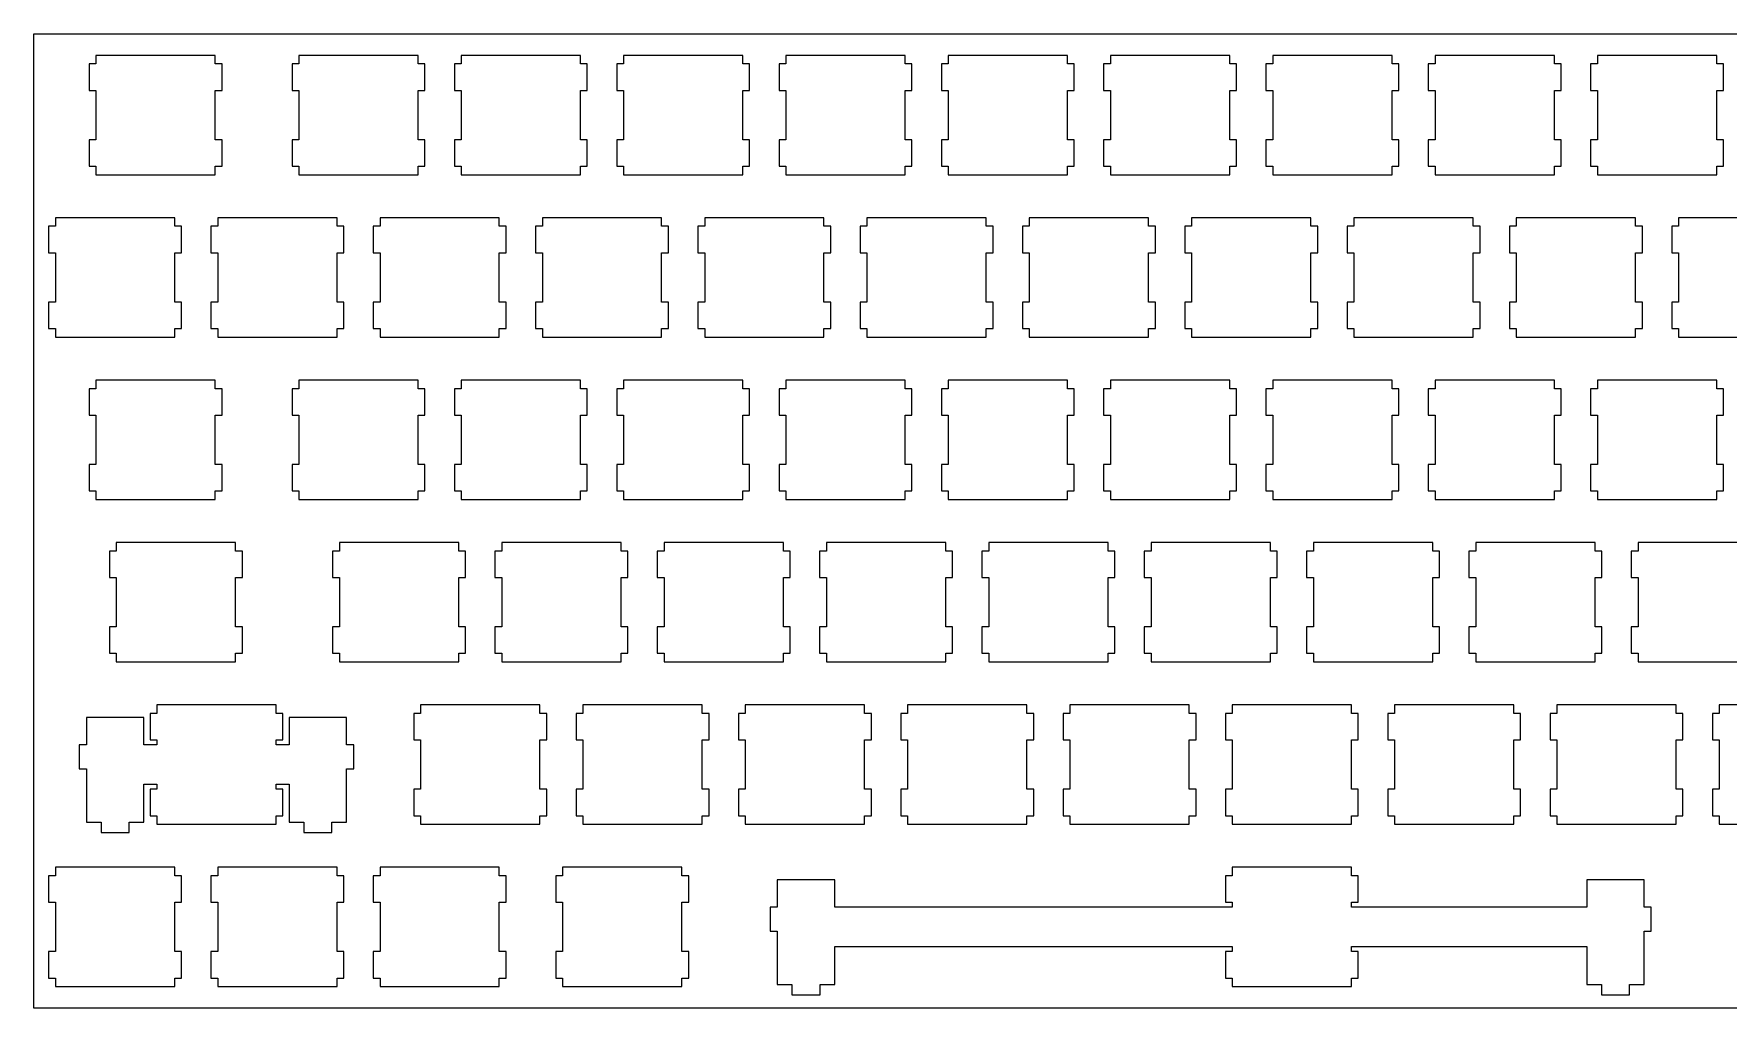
# Model space of a CAD drawing. Extents: x 0 to 314, y 0 to 115.
# Drawn here: x 0.1 to 198.9, y 0.3 to 114.6 of the extents above; entities that cross this region are included whole.
import ezdxf

# ---------------------------------------------------------------- set-up
doc = ezdxf.new("R2010")
doc.units = 0
doc.layers.get('0').update_dxf_attribs({"linetype": 'CONTINUOUS'})

msp = doc.modelspace()

# ---------------------------------------------------------------- linework, layer by layer
at = {"color": 0}
for p, q in [((0.09508, 114.558), (314.42, 114.558)), ((0.09508, 0.25769), (0.09508, 114.558)), ((7.38216, 112.033), (7.38216, 111.033)), ((21.3817, 112.033), (7.38216, 112.033)), ((21.3817, 111.033), (21.3817, 112.033)), ((31.1947, 112.033), (31.1947, 111.033)), ((45.194, 112.033), (31.1947, 112.033)), ((45.194, 111.033), (45.194, 112.033)), ((50.2447, 112.033), (50.2447, 111.033)), ((64.244, 112.033), (50.2447, 112.033)), ((64.244, 111.033), (64.244, 112.033)), ((69.2947, 112.033), (69.2947, 111.033)), ((83.294, 112.033), (69.2947, 112.033)), ((83.294, 111.033), (83.294, 112.033)), ((88.3447, 112.033), (88.3447, 111.033)), ((102.344, 112.033), (88.3447, 112.033)), ((102.344, 111.033), (102.344, 112.033)), ((107.395, 112.033), (107.395, 111.033)), ((121.394, 112.033), (107.395, 112.033)), ((121.394, 111.033), (121.394, 112.033)), ((126.445, 112.033), (126.445, 111.033)), ((140.444, 112.033), (126.445, 112.033)), ((140.444, 111.033), (140.444, 112.033)), ((145.495, 112.033), (145.495, 111.033)), ((159.494, 112.033), (145.495, 112.033)), ((159.494, 111.033), (159.494, 112.033)), ((164.545, 112.033), (164.545, 111.033)), ((178.544, 112.033), (164.545, 112.033)), ((178.544, 111.033), (178.544, 112.033)), ((183.595, 112.033), (183.595, 111.033)), ((197.594, 112.033), (183.595, 112.033)), ((197.594, 111.033), (197.594, 112.033)), ((7.38216, 111.033), (6.58153, 111.033)), ((6.58153, 111.033), (6.58153, 107.933)), ((22.1809, 111.033), (21.3817, 111.033)), ((22.1809, 107.933), (22.1809, 111.033)), ((31.1947, 111.033), (30.394, 111.033)), ((30.394, 111.033), (30.394, 107.933)), ((45.9948, 111.033), (45.194, 111.033)), ((45.9948, 107.933), (45.9948, 111.033)), ((50.2447, 111.033), (49.4439, 111.033)), ((49.4439, 111.033), (49.4439, 107.933)), ((65.0448, 111.033), (64.244, 111.033)), ((65.0448, 107.933), (65.0448, 111.033)), ((69.2947, 111.033), (68.4939, 111.033)), ((68.4939, 111.033), (68.4939, 107.933)), ((84.0948, 111.033), (83.294, 111.033)), ((84.0948, 107.933), (84.0948, 111.033)), ((88.3447, 111.033), (87.5439, 111.033)), ((87.5439, 111.033), (87.5439, 107.933)), ((103.145, 111.033), (102.344, 111.033)), ((103.145, 107.933), (103.145, 111.033)), ((107.395, 111.033), (106.594, 111.033)), ((106.594, 111.033), (106.594, 107.933)), ((122.195, 111.033), (121.394, 111.033)), ((122.195, 107.933), (122.195, 111.033)), ((126.445, 111.033), (125.644, 111.033)), ((125.644, 111.033), (125.644, 107.933)), ((141.245, 111.033), (140.444, 111.033)), ((141.245, 107.933), (141.245, 111.033)), ((145.495, 111.033), (144.694, 111.033)), ((144.694, 111.033), (144.694, 107.933)), ((160.295, 111.033), (159.494, 111.033)), ((160.295, 107.933), (160.295, 111.033)), ((164.545, 111.033), (163.744, 111.033)), ((163.744, 111.033), (163.744, 107.933)), ((179.345, 111.033), (178.544, 111.033)), ((179.345, 107.933), (179.345, 111.033)), ((183.595, 111.033), (182.794, 111.033)), ((182.794, 111.033), (182.794, 107.933)), ((198.395, 111.033), (197.594, 111.033)), ((198.395, 107.933), (198.395, 111.033)), ((6.58153, 107.933), (7.38216, 107.933)), ((7.38216, 107.933), (7.38216, 102.133)), ((21.3817, 102.133), (21.3817, 107.933)), ((21.3817, 107.933), (22.1809, 107.933)), ((30.394, 107.933), (31.1947, 107.933)), ((31.1947, 107.933), (31.1947, 102.133)), ((45.194, 102.133), (45.194, 107.933)), ((45.194, 107.933), (45.9948, 107.933)), ((49.4439, 107.933), (50.2447, 107.933)), ((50.2447, 107.933), (50.2447, 102.133)), ((64.244, 102.133), (64.244, 107.933)), ((64.244, 107.933), (65.0448, 107.933)), ((68.4939, 107.933), (69.2947, 107.933)), ((69.2947, 107.933), (69.2947, 102.133)), ((83.294, 102.133), (83.294, 107.933)), ((83.294, 107.933), (84.0948, 107.933)), ((87.5439, 107.933), (88.3447, 107.933)), ((88.3447, 107.933), (88.3447, 102.133)), ((102.344, 102.133), (102.344, 107.933)), ((102.344, 107.933), (103.145, 107.933)), ((106.594, 107.933), (107.395, 107.933)), ((107.395, 107.933), (107.395, 102.133)), ((121.394, 102.133), (121.394, 107.933)), ((121.394, 107.933), (122.195, 107.933)), ((125.644, 107.933), (126.445, 107.933)), ((126.445, 107.933), (126.445, 102.133)), ((140.444, 102.133), (140.444, 107.933)), ((140.444, 107.933), (141.245, 107.933)), ((144.694, 107.933), (145.495, 107.933)), ((145.495, 107.933), (145.495, 102.133)), ((159.494, 102.133), (159.494, 107.933)), ((159.494, 107.933), (160.295, 107.933)), ((163.744, 107.933), (164.545, 107.933)), ((164.545, 107.933), (164.545, 102.133)), ((178.544, 102.133), (178.544, 107.933)), ((178.544, 107.933), (179.345, 107.933)), ((182.794, 107.933), (183.595, 107.933)), ((183.595, 107.933), (183.595, 102.133)), ((197.594, 102.133), (197.594, 107.933)), ((197.594, 107.933), (198.395, 107.933)), ((7.38216, 102.133), (6.58153, 102.133)), ((6.58153, 102.133), (6.58153, 99.0328)), ((22.1809, 102.133), (21.3817, 102.133)), ((22.1809, 99.0328), (22.1809, 102.133)), ((31.1947, 102.133), (30.394, 102.133)), ((30.394, 102.133), (30.394, 99.0328)), ((45.9948, 102.133), (45.194, 102.133)), ((45.9948, 99.0328), (45.9948, 102.133)), ((50.2447, 102.133), (49.4439, 102.133)), ((49.4439, 102.133), (49.4439, 99.0328)), ((65.0448, 102.133), (64.244, 102.133)), ((65.0448, 99.0328), (65.0448, 102.133)), ((69.2947, 102.133), (68.4939, 102.133)), ((68.4939, 102.133), (68.4939, 99.0328)), ((84.0948, 102.133), (83.294, 102.133)), ((84.0948, 99.0328), (84.0948, 102.133)), ((88.3447, 102.133), (87.5439, 102.133)), ((87.5439, 102.133), (87.5439, 99.0328)), ((103.145, 102.133), (102.344, 102.133)), ((103.145, 99.0328), (103.145, 102.133)), ((107.395, 102.133), (106.594, 102.133)), ((106.594, 102.133), (106.594, 99.0328)), ((122.195, 102.133), (121.394, 102.133)), ((122.195, 99.0328), (122.195, 102.133)), ((126.445, 102.133), (125.644, 102.133)), ((125.644, 102.133), (125.644, 99.0328)), ((141.245, 102.133), (140.444, 102.133)), ((141.245, 99.0328), (141.245, 102.133)), ((145.495, 102.133), (144.694, 102.133)), ((144.694, 102.133), (144.694, 99.0328)), ((160.295, 102.133), (159.494, 102.133)), ((160.295, 99.0328), (160.295, 102.133)), ((164.545, 102.133), (163.744, 102.133)), ((163.744, 102.133), (163.744, 99.0328)), ((179.345, 102.133), (178.544, 102.133)), ((179.345, 99.0328), (179.345, 102.133)), ((183.595, 102.133), (182.794, 102.133)), ((182.794, 102.133), (182.794, 99.0328)), ((198.395, 102.133), (197.594, 102.133)), ((198.395, 99.0328), (198.395, 102.133)), ((6.58153, 99.0328), (7.38216, 99.0328)), ((7.38216, 99.0328), (7.38216, 98.0338)), ((7.38216, 98.0338), (21.3817, 98.0338)), ((21.3817, 98.0338), (21.3817, 99.0328)), ((21.3817, 99.0328), (22.1809, 99.0328)), ((30.394, 99.0328), (31.1947, 99.0328)), ((31.1947, 99.0328), (31.1947, 98.0338)), ((31.1947, 98.0338), (45.194, 98.0338)), ((45.194, 98.0338), (45.194, 99.0328)), ((45.194, 99.0328), (45.9948, 99.0328)), ((49.4439, 99.0328), (50.2447, 99.0328)), ((50.2447, 99.0328), (50.2447, 98.0338)), ((50.2447, 98.0338), (64.244, 98.0338)), ((64.244, 98.0338), (64.244, 99.0328)), ((64.244, 99.0328), (65.0448, 99.0328)), ((68.4939, 99.0328), (69.2947, 99.0328)), ((69.2947, 99.0328), (69.2947, 98.0338)), ((69.2947, 98.0338), (83.294, 98.0338)), ((83.294, 98.0338), (83.294, 99.0328)), ((83.294, 99.0328), (84.0948, 99.0328)), ((87.5439, 99.0328), (88.3447, 99.0328)), ((88.3447, 99.0328), (88.3447, 98.0338)), ((88.3447, 98.0338), (102.344, 98.0338)), ((102.344, 98.0338), (102.344, 99.0328)), ((102.344, 99.0328), (103.145, 99.0328)), ((106.594, 99.0328), (107.395, 99.0328)), ((107.395, 99.0328), (107.395, 98.0338)), ((107.395, 98.0338), (121.394, 98.0338)), ((121.394, 98.0338), (121.394, 99.0328)), ((121.394, 99.0328), (122.195, 99.0328)), ((125.644, 99.0328), (126.445, 99.0328)), ((126.445, 99.0328), (126.445, 98.0338)), ((126.445, 98.0338), (140.444, 98.0338)), ((140.444, 98.0338), (140.444, 99.0328)), ((140.444, 99.0328), (141.245, 99.0328)), ((144.694, 99.0328), (145.495, 99.0328)), ((145.495, 99.0328), (145.495, 98.0338)), ((145.495, 98.0338), (159.494, 98.0338)), ((159.494, 98.0338), (159.494, 99.0328)), ((159.494, 99.0328), (160.295, 99.0328)), ((163.744, 99.0328), (164.545, 99.0328)), ((164.545, 99.0328), (164.545, 98.0338)), ((164.545, 98.0338), (178.544, 98.0338)), ((178.544, 98.0338), (178.544, 99.0328)), ((178.544, 99.0328), (179.345, 99.0328)), ((182.794, 99.0328), (183.595, 99.0328)), ((183.595, 99.0328), (183.595, 98.0338)), ((183.595, 98.0338), (197.594, 98.0338)), ((197.594, 98.0338), (197.594, 99.0328)), ((197.594, 99.0328), (198.395, 99.0328)), ((2.61965, 91.9826), (1.81901, 91.9826)), ((1.81901, 91.9826), (1.81901, 88.8834)), ((2.61965, 92.9831), (2.61965, 91.9826)), ((16.6192, 92.9831), (2.61965, 92.9831)), ((16.6192, 91.9826), (16.6192, 92.9831)), ((17.4198, 91.9826), (16.6192, 91.9826)), ((17.4198, 88.8834), (17.4198, 91.9826)), ((21.6697, 91.9826), (20.869, 91.9826)), ((20.869, 91.9826), (20.869, 88.8834)), ((21.6697, 92.9831), (21.6697, 91.9826)), ((35.669, 92.9831), (21.6697, 92.9831)), ((35.669, 91.9826), (35.669, 92.9831)), ((36.4698, 91.9826), (35.669, 91.9826)), ((36.4698, 88.8834), (36.4698, 91.9826)), ((40.7197, 91.9826), (39.9189, 91.9826)), ((39.9189, 91.9826), (39.9189, 88.8834)), ((40.7197, 92.9831), (40.7197, 91.9826)), ((54.719, 92.9831), (40.7197, 92.9831)), ((54.719, 91.9826), (54.719, 92.9831)), ((55.5198, 91.9826), (54.719, 91.9826)), ((55.5198, 88.8834), (55.5198, 91.9826)), ((59.7697, 91.9826), (58.9689, 91.9826)), ((58.9689, 91.9826), (58.9689, 88.8834)), ((59.7697, 92.9831), (59.7697, 91.9826)), ((73.769, 92.9831), (59.7697, 92.9831)), ((73.769, 91.9826), (73.769, 92.9831)), ((74.5698, 91.9826), (73.769, 91.9826)), ((74.5698, 88.8834), (74.5698, 91.9826)), ((78.8197, 91.9826), (78.0189, 91.9826)), ((78.0189, 91.9826), (78.0189, 88.8834)), ((78.8197, 92.9831), (78.8197, 91.9826)), ((92.819, 92.9831), (78.8197, 92.9831)), ((92.819, 91.9826), (92.819, 92.9831)), ((93.6184, 91.9826), (92.819, 91.9826)), ((93.6184, 88.8834), (93.6184, 91.9826)), ((97.8683, 91.9826), (97.0689, 91.9826)), ((97.0689, 91.9826), (97.0689, 88.8834)), ((97.8683, 92.9831), (97.8683, 91.9826)), ((111.869, 92.9831), (97.8683, 92.9831)), ((111.869, 91.9826), (111.869, 92.9831)), ((112.668, 91.9826), (111.869, 91.9826)), ((112.668, 88.8834), (112.668, 91.9826)), ((116.918, 91.9826), (116.119, 91.9826)), ((116.119, 91.9826), (116.119, 88.8834)), ((116.918, 92.9831), (116.918, 91.9826)), ((130.919, 92.9831), (116.918, 92.9831)), ((130.919, 91.9826), (130.919, 92.9831)), ((131.72, 91.9826), (130.919, 91.9826)), ((131.72, 88.8834), (131.72, 91.9826)), ((135.97, 91.9826), (135.169, 91.9826)), ((135.169, 91.9826), (135.169, 88.8834)), ((135.97, 92.9831), (135.97, 91.9826)), ((149.969, 92.9831), (135.97, 92.9831)), ((149.969, 91.9826), (149.969, 92.9831)), ((150.77, 91.9826), (149.969, 91.9826)), ((150.77, 88.8834), (150.77, 91.9826)), ((155.02, 91.9826), (154.219, 91.9826)), ((154.219, 91.9826), (154.219, 88.8834)), ((155.02, 92.9831), (155.02, 91.9826)), ((169.019, 92.9831), (155.02, 92.9831)), ((169.019, 91.9826), (169.019, 92.9831)), ((169.82, 91.9826), (169.019, 91.9826)), ((169.82, 88.8834), (169.82, 91.9826)), ((174.07, 91.9826), (173.269, 91.9826)), ((173.269, 91.9826), (173.269, 88.8834)), ((174.07, 92.9831), (174.07, 91.9826)), ((188.069, 92.9831), (174.07, 92.9831)), ((188.069, 91.9826), (188.069, 92.9831)), ((188.87, 91.9826), (188.069, 91.9826)), ((188.87, 88.8834), (188.87, 91.9826)), ((193.12, 91.9826), (192.319, 91.9826)), ((192.319, 91.9826), (192.319, 88.8834)), ((193.12, 92.9831), (193.12, 91.9826)), ((207.119, 92.9831), (193.12, 92.9831)), ((1.81901, 88.8834), (2.61965, 88.8834)), ((2.61965, 88.8834), (2.61965, 83.0834)), ((16.6192, 83.0834), (16.6192, 88.8834)), ((16.6192, 88.8834), (17.4198, 88.8834)), ((20.869, 88.8834), (21.6697, 88.8834)), ((21.6697, 88.8834), (21.6697, 83.0834)), ((35.669, 83.0834), (35.669, 88.8834)), ((35.669, 88.8834), (36.4698, 88.8834)), ((39.9189, 88.8834), (40.7197, 88.8834)), ((40.7197, 88.8834), (40.7197, 83.0834)), ((54.719, 83.0834), (54.719, 88.8834)), ((54.719, 88.8834), (55.5198, 88.8834)), ((58.9689, 88.8834), (59.7697, 88.8834)), ((59.7697, 88.8834), (59.7697, 83.0834)), ((73.769, 83.0834), (73.769, 88.8834)), ((73.769, 88.8834), (74.5698, 88.8834)), ((78.0189, 88.8834), (78.8197, 88.8834)), ((78.8197, 88.8834), (78.8197, 83.0834)), ((92.819, 83.0834), (92.819, 88.8834)), ((92.819, 88.8834), (93.6184, 88.8834)), ((97.0689, 88.8834), (97.8683, 88.8834)), ((97.8683, 88.8834), (97.8683, 83.0834)), ((111.869, 83.0834), (111.869, 88.8834)), ((111.869, 88.8834), (112.668, 88.8834)), ((116.119, 88.8834), (116.918, 88.8834)), ((116.918, 88.8834), (116.918, 83.0834)), ((130.919, 83.0834), (130.919, 88.8834)), ((130.919, 88.8834), (131.72, 88.8834)), ((135.169, 88.8834), (135.97, 88.8834)), ((135.97, 88.8834), (135.97, 83.0834)), ((149.969, 83.0834), (149.969, 88.8834)), ((149.969, 88.8834), (150.77, 88.8834)), ((154.219, 88.8834), (155.02, 88.8834)), ((155.02, 88.8834), (155.02, 83.0834)), ((169.019, 83.0834), (169.019, 88.8834)), ((169.019, 88.8834), (169.82, 88.8834)), ((173.269, 88.8834), (174.07, 88.8834)), ((174.07, 88.8834), (174.07, 83.0834)), ((188.069, 83.0834), (188.069, 88.8834)), ((188.069, 88.8834), (188.87, 88.8834)), ((192.319, 88.8834), (193.12, 88.8834)), ((193.12, 88.8834), (193.12, 83.0834)), ((2.61965, 83.0834), (1.81901, 83.0834)), ((1.81901, 83.0834), (1.81901, 79.9828)), ((17.4198, 83.0834), (16.6192, 83.0834)), ((17.4198, 79.9828), (17.4198, 83.0834)), ((21.6697, 83.0834), (20.869, 83.0834)), ((20.869, 83.0834), (20.869, 79.9828)), ((36.4698, 83.0834), (35.669, 83.0834)), ((36.4698, 79.9828), (36.4698, 83.0834)), ((40.7197, 83.0834), (39.9189, 83.0834)), ((39.9189, 83.0834), (39.9189, 79.9828)), ((55.5198, 83.0834), (54.719, 83.0834)), ((55.5198, 79.9828), (55.5198, 83.0834)), ((59.7697, 83.0834), (58.9689, 83.0834)), ((58.9689, 83.0834), (58.9689, 79.9828)), ((74.5698, 83.0834), (73.769, 83.0834)), ((74.5698, 79.9828), (74.5698, 83.0834)), ((78.8197, 83.0834), (78.0189, 83.0834)), ((78.0189, 83.0834), (78.0189, 79.9828)), ((93.6184, 83.0834), (92.819, 83.0834)), ((93.6184, 79.9828), (93.6184, 83.0834)), ((97.8683, 83.0834), (97.0689, 83.0834)), ((97.0689, 83.0834), (97.0689, 79.9828)), ((112.668, 83.0834), (111.869, 83.0834)), ((112.668, 79.9828), (112.668, 83.0834)), ((116.918, 83.0834), (116.119, 83.0834)), ((116.119, 83.0834), (116.119, 79.9828)), ((131.72, 83.0834), (130.919, 83.0834)), ((131.72, 79.9828), (131.72, 83.0834)), ((135.97, 83.0834), (135.169, 83.0834)), ((135.169, 83.0834), (135.169, 79.9828)), ((150.77, 83.0834), (149.969, 83.0834)), ((150.77, 79.9828), (150.77, 83.0834)), ((155.02, 83.0834), (154.219, 83.0834)), ((154.219, 83.0834), (154.219, 79.9828)), ((169.82, 83.0834), (169.019, 83.0834)), ((169.82, 79.9828), (169.82, 83.0834)), ((174.07, 83.0834), (173.269, 83.0834)), ((173.269, 83.0834), (173.269, 79.9828)), ((188.87, 83.0834), (188.069, 83.0834)), ((188.87, 79.9828), (188.87, 83.0834)), ((193.12, 83.0834), (192.319, 83.0834)), ((192.319, 83.0834), (192.319, 79.9828)), ((1.81901, 79.9828), (2.61965, 79.9828)), ((2.61965, 79.9828), (2.61965, 78.9838)), ((16.6192, 78.9838), (16.6192, 79.9828)), ((16.6192, 79.9828), (17.4198, 79.9828)), ((20.869, 79.9828), (21.6697, 79.9828)), ((21.6697, 79.9828), (21.6697, 78.9838)), ((35.669, 78.9838), (35.669, 79.9828)), ((35.669, 79.9828), (36.4698, 79.9828)), ((39.9189, 79.9828), (40.7197, 79.9828)), ((40.7197, 79.9828), (40.7197, 78.9838)), ((54.719, 78.9838), (54.719, 79.9828)), ((54.719, 79.9828), (55.5198, 79.9828)), ((58.9689, 79.9828), (59.7697, 79.9828)), ((59.7697, 79.9828), (59.7697, 78.9838)), ((73.769, 78.9838), (73.769, 79.9828)), ((73.769, 79.9828), (74.5698, 79.9828)), ((78.0189, 79.9828), (78.8197, 79.9828)), ((78.8197, 79.9828), (78.8197, 78.9838)), ((92.819, 78.9838), (92.819, 79.9828)), ((92.819, 79.9828), (93.6184, 79.9828)), ((97.0689, 79.9828), (97.8683, 79.9828)), ((97.8683, 79.9828), (97.8683, 78.9838)), ((111.869, 78.9838), (111.869, 79.9828)), ((111.869, 79.9828), (112.668, 79.9828)), ((116.119, 79.9828), (116.918, 79.9828)), ((116.918, 79.9828), (116.918, 78.9838)), ((130.919, 78.9838), (130.919, 79.9828)), ((130.919, 79.9828), (131.72, 79.9828)), ((135.169, 79.9828), (135.97, 79.9828)), ((135.97, 79.9828), (135.97, 78.9838)), ((149.969, 78.9838), (149.969, 79.9828)), ((149.969, 79.9828), (150.77, 79.9828)), ((154.219, 79.9828), (155.02, 79.9828)), ((155.02, 79.9828), (155.02, 78.9838)), ((169.019, 78.9838), (169.019, 79.9828)), ((169.019, 79.9828), (169.82, 79.9828)), ((173.269, 79.9828), (174.07, 79.9828)), ((174.07, 79.9828), (174.07, 78.9838)), ((188.069, 78.9838), (188.069, 79.9828)), ((188.069, 79.9828), (188.87, 79.9828)), ((192.319, 79.9828), (193.12, 79.9828)), ((193.12, 79.9828), (193.12, 78.9838)), ((2.61965, 78.9838), (16.6192, 78.9838)), ((21.6697, 78.9838), (35.669, 78.9838)), ((40.7197, 78.9838), (54.719, 78.9838)), ((59.7697, 78.9838), (73.769, 78.9838)), ((78.8197, 78.9838), (92.819, 78.9838)), ((97.8683, 78.9838), (111.869, 78.9838)), ((116.918, 78.9838), (130.919, 78.9838)), ((135.97, 78.9838), (149.969, 78.9838)), ((155.02, 78.9838), (169.019, 78.9838)), ((174.07, 78.9838), (188.069, 78.9838)), ((193.12, 78.9838), (207.119, 78.9838)), ((7.38216, 73.9331), (7.38216, 72.9326)), ((21.3817, 73.9331), (7.38216, 73.9331)), ((21.3817, 72.9326), (21.3817, 73.9331)), ((31.1947, 73.9331), (31.1947, 72.9326)), ((45.194, 73.9331), (31.1947, 73.9331)), ((45.194, 72.9326), (45.194, 73.9331)), ((50.2447, 73.9331), (50.2447, 72.9326)), ((64.244, 73.9331), (50.2447, 73.9331)), ((64.244, 72.9326), (64.244, 73.9331)), ((69.2947, 73.9331), (69.2947, 72.9326)), ((83.294, 73.9331), (69.2947, 73.9331)), ((83.294, 72.9326), (83.294, 73.9331)), ((88.3447, 73.9331), (88.3447, 72.9326)), ((102.344, 73.9331), (88.3447, 73.9331)), ((102.344, 72.9326), (102.344, 73.9331)), ((107.395, 73.9331), (107.395, 72.9326)), ((121.394, 73.9331), (107.395, 73.9331)), ((121.394, 72.9326), (121.394, 73.9331)), ((126.445, 73.9331), (126.445, 72.9326)), ((140.444, 73.9331), (126.445, 73.9331)), ((140.444, 72.9326), (140.444, 73.9331)), ((145.495, 73.9331), (145.495, 72.9326)), ((159.494, 73.9331), (145.495, 73.9331)), ((159.494, 72.9326), (159.494, 73.9331)), ((164.545, 73.9331), (164.545, 72.9326)), ((178.544, 73.9331), (164.545, 73.9331)), ((178.544, 72.9326), (178.544, 73.9331)), ((183.595, 73.9331), (183.595, 72.9326)), ((197.594, 73.9331), (183.595, 73.9331)), ((197.594, 72.9326), (197.594, 73.9331)), ((7.38216, 72.9326), (6.58153, 72.9326)), ((6.58153, 72.9326), (6.58153, 69.8334)), ((22.1809, 72.9326), (21.3817, 72.9326)), ((22.1809, 69.8334), (22.1809, 72.9326)), ((31.1947, 72.9326), (30.394, 72.9326)), ((30.394, 72.9326), (30.394, 69.8334)), ((45.9948, 72.9326), (45.194, 72.9326)), ((45.9948, 69.8334), (45.9948, 72.9326)), ((50.2447, 72.9326), (49.4439, 72.9326)), ((49.4439, 72.9326), (49.4439, 69.8334)), ((65.0448, 72.9326), (64.244, 72.9326)), ((65.0448, 69.8334), (65.0448, 72.9326)), ((69.2947, 72.9326), (68.4939, 72.9326)), ((68.4939, 72.9326), (68.4939, 69.8334)), ((84.0948, 72.9326), (83.294, 72.9326)), ((84.0948, 69.8334), (84.0948, 72.9326)), ((88.3447, 72.9326), (87.5439, 72.9326)), ((87.5439, 72.9326), (87.5439, 69.8334)), ((103.145, 72.9326), (102.344, 72.9326)), ((103.145, 69.8334), (103.145, 72.9326)), ((107.395, 72.9326), (106.594, 72.9326)), ((106.594, 72.9326), (106.594, 69.8334)), ((122.195, 72.9326), (121.394, 72.9326)), ((122.195, 69.8334), (122.195, 72.9326)), ((126.445, 72.9326), (125.644, 72.9326)), ((125.644, 72.9326), (125.644, 69.8334)), ((141.245, 72.9326), (140.444, 72.9326)), ((141.245, 69.8334), (141.245, 72.9326)), ((145.495, 72.9326), (144.694, 72.9326)), ((144.694, 72.9326), (144.694, 69.8334)), ((160.295, 72.9326), (159.494, 72.9326)), ((160.295, 69.8334), (160.295, 72.9326)), ((164.545, 72.9326), (163.744, 72.9326)), ((163.744, 72.9326), (163.744, 69.8334)), ((179.345, 72.9326), (178.544, 72.9326)), ((179.345, 69.8334), (179.345, 72.9326)), ((183.595, 72.9326), (182.794, 72.9326)), ((182.794, 72.9326), (182.794, 69.8334)), ((198.395, 72.9326), (197.594, 72.9326)), ((198.395, 69.8334), (198.395, 72.9326)), ((6.58153, 69.8334), (7.38216, 69.8334)), ((7.38216, 69.8334), (7.38216, 64.0334)), ((21.3817, 64.0334), (21.3817, 69.8334)), ((21.3817, 69.8334), (22.1809, 69.8334)), ((30.394, 69.8334), (31.1947, 69.8334)), ((31.1947, 69.8334), (31.1947, 64.0334)), ((45.194, 64.0334), (45.194, 69.8334)), ((45.194, 69.8334), (45.9948, 69.8334)), ((49.4439, 69.8334), (50.2447, 69.8334)), ((50.2447, 69.8334), (50.2447, 64.0334)), ((64.244, 64.0334), (64.244, 69.8334)), ((64.244, 69.8334), (65.0448, 69.8334)), ((68.4939, 69.8334), (69.2947, 69.8334)), ((69.2947, 69.8334), (69.2947, 64.0334)), ((83.294, 64.0334), (83.294, 69.8334)), ((83.294, 69.8334), (84.0948, 69.8334)), ((87.5439, 69.8334), (88.3447, 69.8334)), ((88.3447, 69.8334), (88.3447, 64.0334)), ((102.344, 64.0334), (102.344, 69.8334)), ((102.344, 69.8334), (103.145, 69.8334)), ((106.594, 69.8334), (107.395, 69.8334)), ((107.395, 69.8334), (107.395, 64.0334)), ((121.394, 64.0334), (121.394, 69.8334)), ((121.394, 69.8334), (122.195, 69.8334)), ((125.644, 69.8334), (126.445, 69.8334)), ((126.445, 69.8334), (126.445, 64.0334)), ((140.444, 64.0334), (140.444, 69.8334)), ((140.444, 69.8334), (141.245, 69.8334)), ((144.694, 69.8334), (145.495, 69.8334)), ((145.495, 69.8334), (145.495, 64.0334)), ((159.494, 64.0334), (159.494, 69.8334)), ((159.494, 69.8334), (160.295, 69.8334)), ((163.744, 69.8334), (164.545, 69.8334)), ((164.545, 69.8334), (164.545, 64.0334)), ((178.544, 64.0334), (178.544, 69.8334)), ((178.544, 69.8334), (179.345, 69.8334)), ((182.794, 69.8334), (183.595, 69.8334)), ((183.595, 69.8334), (183.595, 64.0334)), ((197.594, 64.0334), (197.594, 69.8334)), ((197.594, 69.8334), (198.395, 69.8334)), ((7.38216, 64.0334), (6.58153, 64.0334)), ((6.58153, 64.0334), (6.58153, 60.9328)), ((22.1809, 64.0334), (21.3817, 64.0334)), ((22.1809, 60.9328), (22.1809, 64.0334)), ((31.1947, 64.0334), (30.394, 64.0334)), ((30.394, 64.0334), (30.394, 60.9328)), ((45.9948, 64.0334), (45.194, 64.0334)), ((45.9948, 60.9328), (45.9948, 64.0334)), ((50.2447, 64.0334), (49.4439, 64.0334)), ((49.4439, 64.0334), (49.4439, 60.9328)), ((65.0448, 64.0334), (64.244, 64.0334)), ((65.0448, 60.9328), (65.0448, 64.0334)), ((69.2947, 64.0334), (68.4939, 64.0334)), ((68.4939, 64.0334), (68.4939, 60.9328)), ((84.0948, 64.0334), (83.294, 64.0334)), ((84.0948, 60.9328), (84.0948, 64.0334)), ((88.3447, 64.0334), (87.5439, 64.0334)), ((87.5439, 64.0334), (87.5439, 60.9328)), ((103.145, 64.0334), (102.344, 64.0334)), ((103.145, 60.9328), (103.145, 64.0334)), ((107.395, 64.0334), (106.594, 64.0334)), ((106.594, 64.0334), (106.594, 60.9328)), ((122.195, 64.0334), (121.394, 64.0334)), ((122.195, 60.9328), (122.195, 64.0334)), ((126.445, 64.0334), (125.644, 64.0334)), ((125.644, 64.0334), (125.644, 60.9328)), ((141.245, 64.0334), (140.444, 64.0334)), ((141.245, 60.9328), (141.245, 64.0334)), ((145.495, 64.0334), (144.694, 64.0334)), ((144.694, 64.0334), (144.694, 60.9328)), ((160.295, 64.0334), (159.494, 64.0334)), ((160.295, 60.9328), (160.295, 64.0334)), ((164.545, 64.0334), (163.744, 64.0334)), ((163.744, 64.0334), (163.744, 60.9328)), ((179.345, 64.0334), (178.544, 64.0334)), ((179.345, 60.9328), (179.345, 64.0334)), ((183.595, 64.0334), (182.794, 64.0334)), ((182.794, 64.0334), (182.794, 60.9328)), ((198.395, 64.0334), (197.594, 64.0334)), ((198.395, 60.9328), (198.395, 64.0334)), ((6.58153, 60.9328), (7.38216, 60.9328)), ((7.38216, 60.9328), (7.38216, 59.9338)), ((7.38216, 59.9338), (21.3817, 59.9338)), ((21.3817, 59.9338), (21.3817, 60.9328)), ((21.3817, 60.9328), (22.1809, 60.9328)), ((30.394, 60.9328), (31.1947, 60.9328)), ((31.1947, 60.9328), (31.1947, 59.9338)), ((31.1947, 59.9338), (45.194, 59.9338)), ((45.194, 59.9338), (45.194, 60.9328)), ((45.194, 60.9328), (45.9948, 60.9328)), ((49.4439, 60.9328), (50.2447, 60.9328)), ((50.2447, 60.9328), (50.2447, 59.9338)), ((50.2447, 59.9338), (64.244, 59.9338)), ((64.244, 59.9338), (64.244, 60.9328)), ((64.244, 60.9328), (65.0448, 60.9328)), ((68.4939, 60.9328), (69.2947, 60.9328)), ((69.2947, 60.9328), (69.2947, 59.9338)), ((69.2947, 59.9338), (83.294, 59.9338)), ((83.294, 59.9338), (83.294, 60.9328)), ((83.294, 60.9328), (84.0948, 60.9328)), ((87.5439, 60.9328), (88.3447, 60.9328)), ((88.3447, 60.9328), (88.3447, 59.9338)), ((88.3447, 59.9338), (102.344, 59.9338)), ((102.344, 59.9338), (102.344, 60.9328)), ((102.344, 60.9328), (103.145, 60.9328)), ((106.594, 60.9328), (107.395, 60.9328)), ((107.395, 60.9328), (107.395, 59.9338)), ((107.395, 59.9338), (121.394, 59.9338)), ((121.394, 59.9338), (121.394, 60.9328)), ((121.394, 60.9328), (122.195, 60.9328)), ((125.644, 60.9328), (126.445, 60.9328)), ((126.445, 60.9328), (126.445, 59.9338)), ((126.445, 59.9338), (140.444, 59.9338)), ((140.444, 59.9338), (140.444, 60.9328)), ((140.444, 60.9328), (141.245, 60.9328)), ((144.694, 60.9328), (145.495, 60.9328)), ((145.495, 60.9328), (145.495, 59.9338)), ((145.495, 59.9338), (159.494, 59.9338)), ((159.494, 59.9338), (159.494, 60.9328)), ((159.494, 60.9328), (160.295, 60.9328)), ((163.744, 60.9328), (164.545, 60.9328)), ((164.545, 60.9328), (164.545, 59.9338)), ((164.545, 59.9338), (178.544, 59.9338)), ((178.544, 59.9338), (178.544, 60.9328)), ((178.544, 60.9328), (179.345, 60.9328)), ((182.794, 60.9328), (183.595, 60.9328)), ((183.595, 60.9328), (183.595, 59.9338)), ((183.595, 59.9338), (197.594, 59.9338)), ((197.594, 59.9338), (197.594, 60.9328)), ((197.594, 60.9328), (198.395, 60.9328)), ((9.76203, 53.8826), (8.96278, 53.8826)), ((8.96278, 53.8826), (8.96278, 50.7848)), ((9.76203, 54.8831), (9.76203, 53.8826)), ((23.7629, 54.8831), (9.76203, 54.8831)), ((23.7629, 53.8826), (23.7629, 54.8831)), ((24.5622, 53.8826), (23.7629, 53.8826)), ((24.5622, 50.7848), (24.5622, 53.8826)), ((35.9572, 53.8826), (35.1565, 53.8826)), ((35.1565, 53.8826), (35.1565, 50.7848)), ((35.9572, 54.8831), (35.9572, 53.8826)), ((49.9565, 54.8831), (35.9572, 54.8831)), ((49.9565, 53.8826), (49.9565, 54.8831)), ((50.7559, 53.8826), (49.9565, 53.8826)), ((50.7559, 50.7848), (50.7559, 53.8826)), ((55.0072, 53.8826), (54.2064, 53.8826)), ((54.2064, 53.8826), (54.2064, 50.7848)), ((55.0072, 54.8831), (55.0072, 53.8826)), ((69.0065, 54.8831), (55.0072, 54.8831)), ((69.0065, 53.8826), (69.0065, 54.8831)), ((69.8059, 53.8826), (69.0065, 53.8826)), ((69.8059, 50.7848), (69.8059, 53.8826)), ((74.0572, 53.8826), (73.2564, 53.8826)), ((73.2564, 53.8826), (73.2564, 50.7848)), ((74.0572, 54.8831), (74.0572, 53.8826)), ((88.0565, 54.8831), (74.0572, 54.8831)), ((88.0565, 53.8826), (88.0565, 54.8831)), ((88.8559, 53.8826), (88.0565, 53.8826)), ((88.8559, 50.7848), (88.8559, 53.8826)), ((93.1072, 53.8826), (92.3064, 53.8826)), ((92.3064, 53.8826), (92.3064, 50.7848)), ((93.1072, 54.8831), (93.1072, 53.8826)), ((107.107, 54.8831), (93.1072, 54.8831)), ((107.107, 53.8826), (107.107, 54.8831)), ((107.906, 53.8826), (107.107, 53.8826)), ((107.906, 50.7848), (107.906, 53.8826)), ((112.157, 53.8826), (111.356, 53.8826)), ((111.356, 53.8826), (111.356, 50.7848)), ((112.157, 54.8831), (112.157, 53.8826)), ((126.157, 54.8831), (112.157, 54.8831)), ((126.157, 53.8826), (126.157, 54.8831)), ((126.956, 53.8826), (126.157, 53.8826)), ((126.956, 50.7848), (126.956, 53.8826)), ((131.207, 53.8826), (130.406, 53.8826)), ((130.406, 53.8826), (130.406, 50.7848)), ((131.207, 54.8831), (131.207, 53.8826)), ((145.207, 54.8831), (131.207, 54.8831)), ((145.207, 53.8826), (145.207, 54.8831)), ((146.006, 53.8826), (145.207, 53.8826)), ((146.006, 50.7848), (146.006, 53.8826)), ((150.257, 53.8826), (149.456, 53.8826)), ((149.456, 53.8826), (149.456, 50.7848)), ((150.257, 54.8831), (150.257, 53.8826)), ((164.257, 54.8831), (150.257, 54.8831)), ((164.257, 53.8826), (164.257, 54.8831)), ((165.056, 53.8826), (164.257, 53.8826)), ((165.056, 50.7848), (165.056, 53.8826)), ((169.307, 53.8826), (168.506, 53.8826)), ((168.506, 53.8826), (168.506, 50.7848)), ((169.307, 54.8831), (169.307, 53.8826)), ((183.307, 54.8831), (169.307, 54.8831)), ((183.307, 53.8826), (183.307, 54.8831)), ((184.106, 53.8826), (183.307, 53.8826)), ((184.106, 50.7848), (184.106, 53.8826)), ((188.357, 53.8826), (187.556, 53.8826)), ((187.556, 53.8826), (187.556, 50.7848)), ((188.357, 54.8831), (188.357, 53.8826)), ((202.357, 54.8831), (188.357, 54.8831)), ((8.96278, 50.7848), (9.76203, 50.7848)), ((9.76203, 50.7848), (9.76203, 44.9834)), ((23.7629, 44.9834), (23.7629, 50.7848)), ((23.7629, 50.7848), (24.5622, 50.7848)), ((35.1565, 50.7848), (35.9572, 50.7848)), ((35.9572, 50.7848), (35.9572, 44.9834)), ((49.9565, 44.9834), (49.9565, 50.7848)), ((49.9565, 50.7848), (50.7559, 50.7848)), ((54.2064, 50.7848), (55.0072, 50.7848)), ((55.0072, 50.7848), (55.0072, 44.9834)), ((69.0065, 44.9834), (69.0065, 50.7848)), ((69.0065, 50.7848), (69.8059, 50.7848)), ((73.2564, 50.7848), (74.0572, 50.7848)), ((74.0572, 50.7848), (74.0572, 44.9834)), ((88.0565, 44.9834), (88.0565, 50.7848)), ((88.0565, 50.7848), (88.8559, 50.7848)), ((92.3064, 50.7848), (93.1072, 50.7848)), ((93.1072, 50.7848), (93.1072, 44.9834)), ((107.107, 44.9834), (107.107, 50.7848)), ((107.107, 50.7848), (107.906, 50.7848)), ((111.356, 50.7848), (112.157, 50.7848)), ((112.157, 50.7848), (112.157, 44.9834)), ((126.157, 44.9834), (126.157, 50.7848)), ((126.157, 50.7848), (126.956, 50.7848)), ((130.406, 50.7848), (131.207, 50.7848)), ((131.207, 50.7848), (131.207, 44.9834)), ((145.207, 44.9834), (145.207, 50.7848)), ((145.207, 50.7848), (146.006, 50.7848)), ((149.456, 50.7848), (150.257, 50.7848)), ((150.257, 50.7848), (150.257, 44.9834)), ((164.257, 44.9834), (164.257, 50.7848)), ((164.257, 50.7848), (165.056, 50.7848)), ((168.506, 50.7848), (169.307, 50.7848)), ((169.307, 50.7848), (169.307, 44.9834)), ((183.307, 44.9834), (183.307, 50.7848)), ((183.307, 50.7848), (184.106, 50.7848)), ((187.556, 50.7848), (188.357, 50.7848)), ((188.357, 50.7848), (188.357, 44.9834)), ((9.76203, 44.9834), (8.96278, 44.9834)), ((8.96278, 44.9834), (8.96278, 41.8828)), ((24.5622, 44.9834), (23.7629, 44.9834)), ((24.5622, 41.8828), (24.5622, 44.9834)), ((35.9572, 44.9834), (35.1565, 44.9834)), ((35.1565, 44.9834), (35.1565, 41.8828)), ((50.7559, 44.9834), (49.9565, 44.9834)), ((50.7559, 41.8828), (50.7559, 44.9834)), ((55.0072, 44.9834), (54.2064, 44.9834)), ((54.2064, 44.9834), (54.2064, 41.8828)), ((69.8059, 44.9834), (69.0065, 44.9834)), ((69.8059, 41.8828), (69.8059, 44.9834)), ((74.0572, 44.9834), (73.2564, 44.9834)), ((73.2564, 44.9834), (73.2564, 41.8828)), ((88.8559, 44.9834), (88.0565, 44.9834)), ((88.8559, 41.8828), (88.8559, 44.9834)), ((93.1072, 44.9834), (92.3064, 44.9834)), ((92.3064, 44.9834), (92.3064, 41.8828)), ((107.906, 44.9834), (107.107, 44.9834)), ((107.906, 41.8828), (107.906, 44.9834)), ((112.157, 44.9834), (111.356, 44.9834)), ((111.356, 44.9834), (111.356, 41.8828)), ((126.956, 44.9834), (126.157, 44.9834)), ((126.956, 41.8828), (126.956, 44.9834)), ((131.207, 44.9834), (130.406, 44.9834)), ((130.406, 44.9834), (130.406, 41.8828)), ((146.006, 44.9834), (145.207, 44.9834)), ((146.006, 41.8828), (146.006, 44.9834)), ((150.257, 44.9834), (149.456, 44.9834)), ((149.456, 44.9834), (149.456, 41.8828)), ((165.056, 44.9834), (164.257, 44.9834)), ((165.056, 41.8828), (165.056, 44.9834)), ((169.307, 44.9834), (168.506, 44.9834)), ((168.506, 44.9834), (168.506, 41.8828)), ((184.106, 44.9834), (183.307, 44.9834)), ((184.106, 41.8828), (184.106, 44.9834)), ((188.357, 44.9834), (187.556, 44.9834)), ((187.556, 44.9834), (187.556, 41.8828)), ((8.96278, 41.8828), (9.76203, 41.8828)), ((9.76203, 41.8828), (9.76203, 40.8838)), ((23.7629, 40.8838), (23.7629, 41.8828)), ((23.7629, 41.8828), (24.5622, 41.8828)), ((35.1565, 41.8828), (35.9572, 41.8828)), ((35.9572, 41.8828), (35.9572, 40.8838)), ((49.9565, 40.8838), (49.9565, 41.8828)), ((49.9565, 41.8828), (50.7559, 41.8828)), ((54.2064, 41.8828), (55.0072, 41.8828)), ((55.0072, 41.8828), (55.0072, 40.8838)), ((69.0065, 40.8838), (69.0065, 41.8828)), ((69.0065, 41.8828), (69.8059, 41.8828)), ((73.2564, 41.8828), (74.0572, 41.8828)), ((74.0572, 41.8828), (74.0572, 40.8838)), ((88.0565, 40.8838), (88.0565, 41.8828)), ((88.0565, 41.8828), (88.8559, 41.8828)), ((92.3064, 41.8828), (93.1072, 41.8828)), ((93.1072, 41.8828), (93.1072, 40.8838)), ((107.107, 40.8838), (107.107, 41.8828)), ((107.107, 41.8828), (107.906, 41.8828)), ((111.356, 41.8828), (112.157, 41.8828)), ((112.157, 41.8828), (112.157, 40.8838)), ((126.157, 40.8838), (126.157, 41.8828)), ((126.157, 41.8828), (126.956, 41.8828)), ((130.406, 41.8828), (131.207, 41.8828)), ((131.207, 41.8828), (131.207, 40.8838)), ((145.207, 40.8838), (145.207, 41.8828)), ((145.207, 41.8828), (146.006, 41.8828)), ((149.456, 41.8828), (150.257, 41.8828)), ((150.257, 41.8828), (150.257, 40.8838)), ((164.257, 40.8838), (164.257, 41.8828)), ((164.257, 41.8828), (165.056, 41.8828)), ((168.506, 41.8828), (169.307, 41.8828)), ((169.307, 41.8828), (169.307, 40.8838)), ((183.307, 40.8838), (183.307, 41.8828)), ((183.307, 41.8828), (184.106, 41.8828)), ((187.556, 41.8828), (188.357, 41.8828)), ((188.357, 41.8828), (188.357, 40.8838)), ((9.76203, 40.8838), (23.7629, 40.8838)), ((35.9572, 40.8838), (49.9565, 40.8838)), ((55.0072, 40.8838), (69.0065, 40.8838)), ((74.0572, 40.8838), (88.0565, 40.8838)), ((93.1072, 40.8838), (107.107, 40.8838)), ((112.157, 40.8838), (126.157, 40.8838)), ((131.207, 40.8838), (145.207, 40.8838)), ((150.257, 40.8838), (164.257, 40.8838)), ((169.307, 40.8838), (183.307, 40.8838)), ((188.357, 40.8838), (202.357, 40.8838)), ((14.5259, 35.833), (14.5259, 34.8327)), ((28.5254, 35.833), (14.5259, 35.833)), ((28.5254, 34.8327), (28.5254, 35.833)), ((45.4822, 35.833), (45.4822, 34.8327)), ((59.4815, 35.833), (45.4822, 35.833)), ((59.4815, 34.8327), (59.4815, 35.833)), ((64.5322, 35.833), (64.5322, 34.8327)), ((78.5315, 35.833), (64.5322, 35.833)), ((78.5315, 34.8327), (78.5315, 35.833)), ((83.5822, 35.833), (83.5822, 34.8327)), ((97.5815, 35.833), (83.5822, 35.833)), ((97.5815, 34.8327), (97.5815, 35.833)), ((102.632, 35.833), (102.632, 34.8327)), ((116.632, 35.833), (102.632, 35.833)), ((116.632, 34.8327), (116.632, 35.833)), ((121.682, 35.833), (121.682, 34.8327)), ((135.682, 35.833), (121.682, 35.833)), ((135.682, 34.8327), (135.682, 35.833)), ((140.732, 35.833), (140.732, 34.8327)), ((154.732, 35.833), (140.732, 35.833)), ((154.732, 34.8327), (154.732, 35.833)), ((159.782, 35.833), (159.782, 34.8327)), ((173.782, 35.833), (159.782, 35.833)), ((173.782, 34.8327), (173.782, 35.833)), ((178.832, 35.833), (178.832, 34.8327)), ((192.832, 35.833), (178.832, 35.833)), ((192.832, 34.8327), (192.832, 35.833)), ((197.882, 35.833), (197.882, 34.8327)), ((211.882, 35.833), (197.882, 35.833)), ((13.0004, 34.3628), (6.2508, 34.3628)), ((6.2508, 34.3628), (6.2508, 31.1326)), ((13.0004, 31.1326), (13.0004, 34.3628)), ((14.5259, 34.8327), (13.7253, 34.8327)), ((13.7253, 34.8327), (13.7253, 31.7348)), ((29.326, 34.8327), (28.5254, 34.8327)), ((29.326, 31.7348), (29.326, 34.8327)), ((36.8004, 34.3628), (30.0509, 34.3628)), ((30.0509, 34.3628), (30.0509, 31.1326)), ((36.8004, 31.1326), (36.8004, 34.3628)), ((45.4822, 34.8327), (44.6814, 34.8327)), ((44.6814, 34.8327), (44.6814, 31.7348)), ((60.2809, 34.8327), (59.4815, 34.8327)), ((60.2809, 31.7348), (60.2809, 34.8327)), ((64.5322, 34.8327), (63.7314, 34.8327)), ((63.7314, 34.8327), (63.7314, 31.7348)), ((79.3309, 34.8327), (78.5315, 34.8327)), ((79.3309, 31.7348), (79.3309, 34.8327)), ((83.5822, 34.8327), (82.7814, 34.8327)), ((82.7814, 34.8327), (82.7814, 31.7348)), ((98.3809, 34.8327), (97.5815, 34.8327)), ((98.3809, 31.7348), (98.3809, 34.8327)), ((102.632, 34.8327), (101.831, 34.8327)), ((101.831, 34.8327), (101.831, 31.7348)), ((117.431, 34.8327), (116.632, 34.8327)), ((117.431, 31.7348), (117.431, 34.8327)), ((121.682, 34.8327), (120.881, 34.8327)), ((120.881, 34.8327), (120.881, 31.7348)), ((136.481, 34.8327), (135.682, 34.8327)), ((136.481, 31.7348), (136.481, 34.8327)), ((140.732, 34.8327), (139.931, 34.8327)), ((139.931, 34.8327), (139.931, 31.7348)), ((155.531, 34.8327), (154.732, 34.8327)), ((155.531, 31.7348), (155.531, 34.8327)), ((159.782, 34.8327), (158.981, 34.8327)), ((158.981, 34.8327), (158.981, 31.7348)), ((174.581, 34.8327), (173.782, 34.8327)), ((174.581, 31.7348), (174.581, 34.8327)), ((178.832, 34.8327), (178.031, 34.8327)), ((178.031, 34.8327), (178.031, 31.7348)), ((193.631, 34.8327), (192.832, 34.8327)), ((193.631, 31.7348), (193.631, 34.8327)), ((197.882, 34.8327), (197.081, 34.8327)), ((197.081, 34.8327), (197.081, 31.7348)), ((6.2508, 31.1326), (5.42533, 31.1326)), ((5.42533, 31.1326), (5.42533, 28.3338)), ((14.5259, 31.1326), (13.0004, 31.1326)), ((13.7253, 31.7348), (14.5259, 31.7348)), ((14.5259, 31.7348), (14.5259, 31.1326)), ((28.5254, 31.1326), (28.5254, 31.7348)), ((28.5254, 31.7348), (29.326, 31.7348)), ((30.0509, 31.1326), (28.5254, 31.1326)), ((37.6259, 31.1326), (36.8004, 31.1326)), ((37.6259, 28.3338), (37.6259, 31.1326)), ((44.6814, 31.7348), (45.4822, 31.7348)), ((45.4822, 31.7348), (45.4822, 25.9333)), ((59.4815, 25.9333), (59.4815, 31.7348)), ((59.4815, 31.7348), (60.2809, 31.7348)), ((63.7314, 31.7348), (64.5322, 31.7348)), ((64.5322, 31.7348), (64.5322, 25.9333)), ((78.5315, 25.9333), (78.5315, 31.7348)), ((78.5315, 31.7348), (79.3309, 31.7348)), ((82.7814, 31.7348), (83.5822, 31.7348)), ((83.5822, 31.7348), (83.5822, 25.9333)), ((97.5815, 25.9333), (97.5815, 31.7348)), ((97.5815, 31.7348), (98.3809, 31.7348)), ((101.831, 31.7348), (102.632, 31.7348)), ((102.632, 31.7348), (102.632, 25.9333)), ((116.632, 25.9333), (116.632, 31.7348)), ((116.632, 31.7348), (117.431, 31.7348)), ((120.881, 31.7348), (121.682, 31.7348)), ((121.682, 31.7348), (121.682, 25.9333)), ((135.682, 25.9333), (135.682, 31.7348)), ((135.682, 31.7348), (136.481, 31.7348)), ((139.931, 31.7348), (140.732, 31.7348)), ((140.732, 31.7348), (140.732, 25.9333)), ((154.732, 25.9333), (154.732, 31.7348)), ((154.732, 31.7348), (155.531, 31.7348)), ((158.981, 31.7348), (159.782, 31.7348)), ((159.782, 31.7348), (159.782, 25.9333)), ((173.782, 25.9333), (173.782, 31.7348)), ((173.782, 31.7348), (174.581, 31.7348)), ((178.031, 31.7348), (178.832, 31.7348)), ((178.832, 31.7348), (178.832, 25.9333)), ((192.832, 25.9333), (192.832, 31.7348)), ((192.832, 31.7348), (193.631, 31.7348)), ((197.081, 31.7348), (197.882, 31.7348)), ((197.882, 31.7348), (197.882, 25.9333)), ((5.42533, 28.3338), (6.2508, 28.3338)), ((6.2508, 28.3338), (6.2508, 22.0638)), ((36.8004, 22.0638), (36.8004, 28.3338)), ((36.8004, 28.3338), (37.6259, 28.3338)), ((13.0004, 22.0638), (13.0004, 26.5341)), ((13.0004, 26.5341), (14.5259, 26.5341)), ((14.5259, 25.9333), (13.7253, 25.9333)), ((13.7253, 25.9333), (13.7253, 22.8327)), ((14.5259, 26.5341), (14.5259, 25.9333)), ((28.5254, 25.9333), (28.5254, 26.5341)), ((28.5254, 26.5341), (30.0509, 26.5341)), ((29.326, 25.9333), (28.5254, 25.9333)), ((29.326, 22.8327), (29.326, 25.9333)), ((30.0509, 26.5341), (30.0509, 22.0638)), ((45.4822, 25.9333), (44.6814, 25.9333)), ((44.6814, 25.9333), (44.6814, 22.8327)), ((60.2809, 25.9333), (59.4815, 25.9333)), ((60.2809, 22.8327), (60.2809, 25.9333)), ((64.5322, 25.9333), (63.7314, 25.9333)), ((63.7314, 25.9333), (63.7314, 22.8327)), ((79.3309, 25.9333), (78.5315, 25.9333)), ((79.3309, 22.8327), (79.3309, 25.9333)), ((83.5822, 25.9333), (82.7814, 25.9333)), ((82.7814, 25.9333), (82.7814, 22.8327)), ((98.3809, 25.9333), (97.5815, 25.9333)), ((98.3809, 22.8327), (98.3809, 25.9333)), ((102.632, 25.9333), (101.831, 25.9333)), ((101.831, 25.9333), (101.831, 22.8327)), ((117.431, 25.9333), (116.632, 25.9333)), ((117.431, 22.8327), (117.431, 25.9333)), ((121.682, 25.9333), (120.881, 25.9333)), ((120.881, 25.9333), (120.881, 22.8327)), ((136.481, 25.9333), (135.682, 25.9333)), ((136.481, 22.8327), (136.481, 25.9333)), ((140.732, 25.9333), (139.931, 25.9333)), ((139.931, 25.9333), (139.931, 22.8327)), ((155.531, 25.9333), (154.732, 25.9333)), ((155.531, 22.8327), (155.531, 25.9333)), ((159.782, 25.9333), (158.981, 25.9333)), ((158.981, 25.9333), (158.981, 22.8327)), ((174.581, 25.9333), (173.782, 25.9333)), ((174.581, 22.8327), (174.581, 25.9333)), ((178.832, 25.9333), (178.031, 25.9333)), ((178.031, 25.9333), (178.031, 22.8327)), ((193.631, 25.9333), (192.832, 25.9333)), ((193.631, 22.8327), (193.631, 25.9333)), ((197.882, 25.9333), (197.081, 25.9333)), ((197.081, 25.9333), (197.081, 22.8327)), ((6.2508, 22.0638), (7.97609, 22.0638)), ((7.97609, 22.0638), (7.97609, 20.8635)), ((11.2751, 20.8635), (11.2751, 22.0638)), ((11.2751, 22.0638), (13.0004, 22.0638)), ((13.7253, 22.8327), (14.5259, 22.8327)), ((14.5259, 22.8327), (14.5259, 21.8336)), ((28.5254, 21.8336), (28.5254, 22.8327)), ((28.5254, 22.8327), (29.326, 22.8327)), ((30.0509, 22.0638), (31.7748, 22.0638)), ((31.7748, 22.0638), (31.7748, 20.8635)), ((35.0752, 20.8635), (35.0752, 22.0638)), ((35.0752, 22.0638), (36.8004, 22.0638)), ((44.6814, 22.8327), (45.4822, 22.8327)), ((45.4822, 22.8327), (45.4822, 21.8336)), ((59.4815, 21.8336), (59.4815, 22.8327)), ((59.4815, 22.8327), (60.2809, 22.8327)), ((63.7314, 22.8327), (64.5322, 22.8327)), ((64.5322, 22.8327), (64.5322, 21.8336)), ((78.5315, 21.8336), (78.5315, 22.8327)), ((78.5315, 22.8327), (79.3309, 22.8327)), ((82.7814, 22.8327), (83.5822, 22.8327)), ((83.5822, 22.8327), (83.5822, 21.8336)), ((97.5815, 21.8336), (97.5815, 22.8327)), ((97.5815, 22.8327), (98.3809, 22.8327)), ((101.831, 22.8327), (102.632, 22.8327)), ((102.632, 22.8327), (102.632, 21.8336)), ((116.632, 21.8336), (116.632, 22.8327)), ((116.632, 22.8327), (117.431, 22.8327)), ((120.881, 22.8327), (121.682, 22.8327)), ((121.682, 22.8327), (121.682, 21.8336)), ((135.682, 21.8336), (135.682, 22.8327)), ((135.682, 22.8327), (136.481, 22.8327)), ((139.931, 22.8327), (140.732, 22.8327)), ((140.732, 22.8327), (140.732, 21.8336)), ((154.732, 21.8336), (154.732, 22.8327)), ((154.732, 22.8327), (155.531, 22.8327)), ((158.981, 22.8327), (159.782, 22.8327)), ((159.782, 22.8327), (159.782, 21.8336)), ((173.782, 21.8336), (173.782, 22.8327)), ((173.782, 22.8327), (174.581, 22.8327)), ((178.031, 22.8327), (178.832, 22.8327)), ((178.832, 22.8327), (178.832, 21.8336)), ((192.832, 21.8336), (192.832, 22.8327)), ((192.832, 22.8327), (193.631, 22.8327)), ((197.081, 22.8327), (197.882, 22.8327)), ((197.882, 22.8327), (197.882, 21.8336)), ((7.97609, 20.8635), (11.2751, 20.8635)), ((14.5259, 21.8336), (28.5254, 21.8336)), ((31.7748, 20.8635), (35.0752, 20.8635)), ((45.4822, 21.8336), (59.4815, 21.8336)), ((64.5322, 21.8336), (78.5315, 21.8336)), ((83.5822, 21.8336), (97.5815, 21.8336)), ((102.632, 21.8336), (116.632, 21.8336)), ((121.682, 21.8336), (135.682, 21.8336)), ((140.732, 21.8336), (154.732, 21.8336)), ((159.782, 21.8336), (173.782, 21.8336)), ((178.832, 21.8336), (192.832, 21.8336)), ((197.882, 21.8336), (211.882, 21.8336)), ((2.61965, 16.7845), (2.61965, 15.7841)), ((16.6192, 16.7845), (2.61965, 16.7845)), ((16.6192, 15.7841), (16.6192, 16.7845)), ((21.6697, 16.7845), (21.6697, 15.7841)), ((35.669, 16.7845), (21.6697, 16.7845)), ((35.669, 15.7841), (35.669, 16.7845)), ((40.7197, 16.7845), (40.7197, 15.7841)), ((54.719, 16.7845), (40.7197, 16.7845)), ((54.719, 15.7841), (54.719, 16.7845)), ((62.151, 16.7845), (62.151, 15.7841)), ((76.1503, 16.7845), (62.151, 16.7845)), ((76.1503, 15.7841), (76.1503, 16.7845)), ((140.732, 16.7845), (140.732, 15.7841)), ((154.732, 16.7845), (140.732, 16.7845)), ((154.732, 15.7841), (154.732, 16.7845)), ((2.61965, 15.7841), (1.81901, 15.7841)), ((1.81901, 15.7841), (1.81901, 12.6848)), ((17.4198, 15.7841), (16.6192, 15.7841)), ((17.4198, 12.6848), (17.4198, 15.7841)), ((21.6697, 15.7841), (20.869, 15.7841)), ((20.869, 15.7841), (20.869, 12.6848)), ((36.4698, 15.7841), (35.669, 15.7841)), ((36.4698, 12.6848), (36.4698, 15.7841)), ((40.7197, 15.7841), (39.9189, 15.7841)), ((39.9189, 15.7841), (39.9189, 12.6848)), ((55.5198, 15.7841), (54.719, 15.7841)), ((55.5198, 12.6848), (55.5198, 15.7841)), ((62.151, 15.7841), (61.3502, 15.7841)), ((61.3502, 15.7841), (61.3502, 12.6848)), ((76.9511, 15.7841), (76.1503, 15.7841)), ((76.9511, 12.6848), (76.9511, 15.7841)), ((94.0816, 15.3142), (87.3319, 15.3142)), ((87.3319, 15.3142), (87.3319, 12.0826)), ((94.0816, 12.0826), (94.0816, 15.3142)), ((140.732, 15.7841), (139.931, 15.7841)), ((139.931, 15.7841), (139.931, 12.6848)), ((155.531, 15.7841), (154.732, 15.7841)), ((155.531, 12.6848), (155.531, 15.7841)), ((189.082, 15.3142), (182.331, 15.3142)), ((182.331, 15.3142), (182.331, 12.0826)), ((189.082, 12.0826), (189.082, 15.3142)), ((1.81901, 12.6848), (2.61965, 12.6848)), ((2.61965, 12.6848), (2.61965, 6.88329)), ((16.6192, 6.88329), (16.6192, 12.6848)), ((16.6192, 12.6848), (17.4198, 12.6848)), ((20.869, 12.6848), (21.6697, 12.6848)), ((21.6697, 12.6848), (21.6697, 6.88329)), ((35.669, 6.88329), (35.669, 12.6848)), ((35.669, 12.6848), (36.4698, 12.6848)), ((39.9189, 12.6848), (40.7197, 12.6848)), ((40.7197, 12.6848), (40.7197, 6.88329)), ((54.719, 6.88329), (54.719, 12.6848)), ((54.719, 12.6848), (55.5198, 12.6848)), ((61.3502, 12.6848), (62.151, 12.6848)), ((62.151, 12.6848), (62.151, 6.88329)), ((76.1503, 6.88329), (76.1503, 12.6848)), ((76.1503, 12.6848), (76.9511, 12.6848)), ((87.3319, 12.0826), (86.5064, 12.0826)), ((86.5064, 12.0826), (86.5064, 9.28384)), ((140.732, 12.0826), (94.0816, 12.0826)), ((139.931, 12.6848), (140.732, 12.6848)), ((140.732, 12.6848), (140.732, 12.0826)), ((154.732, 12.0826), (154.732, 12.6848)), ((154.732, 12.6848), (155.531, 12.6848)), ((182.331, 12.0826), (154.732, 12.0826)), ((189.906, 12.0826), (189.082, 12.0826)), ((189.906, 9.28384), (189.906, 12.0826)), ((86.5064, 9.28384), (87.3319, 9.28384)), ((87.3319, 9.28384), (87.3319, 3.01377)), ((189.082, 3.01377), (189.082, 9.28384)), ((189.082, 9.28384), (189.906, 9.28384)), ((2.61965, 6.88329), (1.81901, 6.88329)), ((1.81901, 6.88329), (1.81901, 3.78411)), ((17.4198, 6.88329), (16.6192, 6.88329)), ((17.4198, 3.78411), (17.4198, 6.88329)), ((21.6697, 6.88329), (20.869, 6.88329)), ((20.869, 6.88329), (20.869, 3.78411)), ((36.4698, 6.88329), (35.669, 6.88329)), ((36.4698, 3.78411), (36.4698, 6.88329)), ((40.7197, 6.88329), (39.9189, 6.88329)), ((39.9189, 6.88329), (39.9189, 3.78411)), ((55.5198, 6.88329), (54.719, 6.88329)), ((55.5198, 3.78411), (55.5198, 6.88329)), ((62.151, 6.88329), (61.3502, 6.88329)), ((61.3502, 6.88329), (61.3502, 3.78411)), ((76.9511, 6.88329), (76.1503, 6.88329)), ((76.9511, 3.78411), (76.9511, 6.88329)), ((94.0816, 3.01377), (94.0816, 7.48411)), ((94.0816, 7.48411), (140.732, 7.48411)), ((140.732, 6.88329), (139.931, 6.88329)), ((139.931, 6.88329), (139.931, 3.78411)), ((140.732, 7.48411), (140.732, 6.88329)), ((154.732, 6.88329), (154.732, 7.48411)), ((154.732, 7.48411), (182.331, 7.48411)), ((155.531, 6.88329), (154.732, 6.88329)), ((155.531, 3.78411), (155.531, 6.88329)), ((182.331, 7.48411), (182.331, 3.01377)), ((1.81901, 3.78411), (2.61965, 3.78411)), ((2.61965, 3.78411), (2.61965, 2.78364)), ((2.61965, 2.78364), (16.6192, 2.78364)), ((16.6192, 2.78364), (16.6192, 3.78411)), ((16.6192, 3.78411), (17.4198, 3.78411)), ((20.869, 3.78411), (21.6697, 3.78411)), ((21.6697, 3.78411), (21.6697, 2.78364)), ((21.6697, 2.78364), (35.669, 2.78364)), ((35.669, 2.78364), (35.669, 3.78411)), ((35.669, 3.78411), (36.4698, 3.78411)), ((39.9189, 3.78411), (40.7197, 3.78411)), ((40.7197, 3.78411), (40.7197, 2.78364)), ((40.7197, 2.78364), (54.719, 2.78364)), ((54.719, 2.78364), (54.719, 3.78411)), ((54.719, 3.78411), (55.5198, 3.78411)), ((61.3502, 3.78411), (62.151, 3.78411)), ((62.151, 3.78411), (62.151, 2.78364)), ((62.151, 2.78364), (76.1503, 2.78364)), ((76.1503, 2.78364), (76.1503, 3.78411)), ((76.1503, 3.78411), (76.9511, 3.78411)), ((87.3319, 3.01377), (89.057, 3.01377)), ((89.057, 3.01377), (89.057, 1.81488)), ((92.3562, 1.81488), (92.3562, 3.01377)), ((92.3562, 3.01377), (94.0816, 3.01377)), ((139.931, 3.78411), (140.732, 3.78411)), ((140.732, 3.78411), (140.732, 2.78364)), ((140.732, 2.78364), (154.732, 2.78364)), ((154.732, 2.78364), (154.732, 3.78411)), ((154.732, 3.78411), (155.531, 3.78411)), ((182.331, 3.01377), (184.056, 3.01377)), ((184.056, 3.01377), (184.056, 1.81488)), ((187.357, 1.81488), (187.357, 3.01377)), ((187.357, 3.01377), (189.082, 3.01377)), ((314.42, 0.25769), (0.09508, 0.25769)), ((89.057, 1.81488), (92.3562, 1.81488)), ((184.056, 1.81488), (187.357, 1.81488))]:
    msp.add_line(p, q, dxfattribs=at)

doc.saveas('drawing.dxf')
